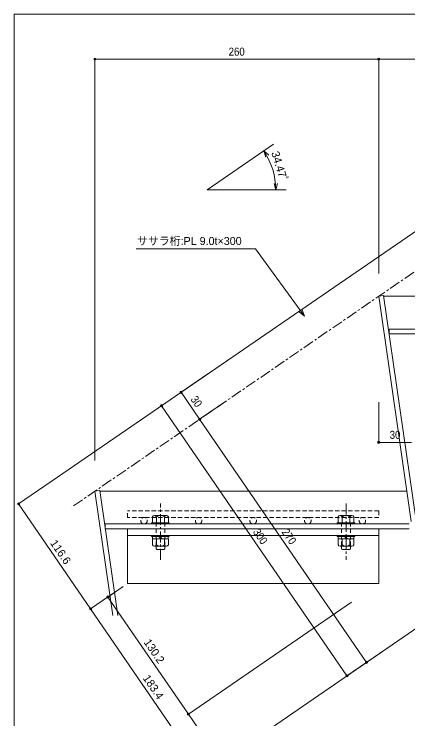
# Model space of a CAD drawing. Units: millimetres on the paper, enlarged 15 times, with parts at other scales. Extents: x -31727 to 34047, y 3005 to 21987.
# Drawn here: x -31727 to -29022, y 6254 to 11095 of the extents above; entities that cross this region are included whole.
import ezdxf
from ezdxf.enums import TextEntityAlignment as Align

# ---------------------------------------------------------------- set-up
doc = ezdxf.new("R2010")
doc.units = ezdxf.units.MM
doc.header["$LTSCALE"] = 15
doc.header["$PDMODE"] = 32
doc.header["$PDSIZE"] = 15
doc.linetypes.add('CHAIN1', pattern=[8, 5, -1, 1, -1])
doc.linetypes.add('DASHED2', pattern=[3, 2, -1])
for name, color, linetype, lineweight in [('0-0', 5, 'Continuous', 9), ('1-0', 5, 'Continuous', 9), ('3-0', 3, 'Continuous', 9), ('4-0', 5, 'Continuous', 9)]:
    doc.layers.add(name, color=color, linetype=linetype, lineweight=lineweight)
doc.styles.add('Ｄ ゴシック', font='')
doc.styles.get('Ｄ ゴシック').set_extended_font_data('Ｄ ゴシック')

msp = doc.modelspace()

# ---------------------------------------------------------------- linework, layer by layer
at = {"layer": '0-0'}
for p, q in [((-31726.88, 11094.68), (-20094.38, 11094.68)), ((-31726.88, 3004.81), (-31726.88, 11094.68))]:
    msp.add_line(p, q, dxfattribs=at)
at = {"layer": '1-0'}
for p, q in [((-26991.27, 10961.05), (-31546.62, 7833.63)), ((-26706.47, 8427.35), (-30153.75, 6060.67)), ((-30680.89, 7650.44), (-30762.97, 7650.44)), ((-29405.89, 7650.44), (-29487.97, 7650.44)), ((-30781.93, 7600.44), (-30661.93, 7600.44)), ((-30781.93, 7592.94), (-30781.93, 7600.44)), ((-30776.68, 7642.53), (-30776.68, 7600.44)), ((-30667.18, 7600.44), (-30776.68, 7600.44)), ((-30749.26, 7642.53), (-30749.26, 7600.44)), ((-30694.61, 7642.53), (-30694.61, 7600.44)), ((-30667.18, 7642.53), (-30667.18, 7600.44)), ((-30661.93, 7600.44), (-30661.93, 7592.94)), ((-29506.93, 7600.44), (-29386.93, 7600.44)), ((-29506.93, 7592.94), (-29506.93, 7600.44)), ((-29501.68, 7642.53), (-29501.68, 7600.44)), ((-29392.18, 7600.44), (-29501.68, 7600.44)), ((-29474.26, 7642.53), (-29474.26, 7600.44)), ((-29419.61, 7642.53), (-29419.61, 7600.44)), ((-29392.18, 7642.53), (-29392.18, 7600.44)), ((-29386.93, 7600.44), (-29386.93, 7592.94)), ((-30946.93, 7559.19), (-30946.93, 7184.19)), ((-30781.93, 7592.94), (-30661.93, 7592.94)), ((-29506.93, 7592.94), (-29386.93, 7592.94)), ((-29221.93, 7559.19), (-29221.93, 7184.19)), ((-30946.93, 7514.19), (-29221.93, 7514.19)), ((-30661.93, 7514.19), (-30781.93, 7514.19)), ((-30781.93, 7506.69), (-30781.93, 7514.19)), ((-30661.93, 7506.69), (-30781.93, 7506.69)), ((-30775.68, 7491.69), (-30775.68, 7506.69)), ((-30733.03, 7506.69), (-30716.78, 7491.69)), ((-30726.59, 7506.37), (-30710.77, 7491.76)), ((-30668.18, 7506.69), (-30668.18, 7491.69)), ((-30661.93, 7514.19), (-30661.93, 7506.69)), ((-29386.93, 7514.19), (-29506.93, 7514.19)), ((-29506.93, 7506.69), (-29506.93, 7514.19)), ((-29386.93, 7506.69), (-29506.93, 7506.69)), ((-29500.68, 7491.69), (-29500.68, 7506.69)), ((-29458.03, 7506.69), (-29441.78, 7491.69)), ((-29451.59, 7506.37), (-29435.77, 7491.76)), ((-29393.18, 7506.69), (-29393.18, 7491.69)), ((-29386.93, 7514.19), (-29386.93, 7506.69)), ((-30776.68, 7449.61), (-30776.68, 7491.69)), ((-30776.68, 7491.69), (-30667.18, 7491.69)), ((-30749.26, 7449.61), (-30749.26, 7491.69)), ((-30694.61, 7449.61), (-30694.61, 7491.69)), ((-30667.18, 7449.61), (-30667.18, 7491.69)), ((-29501.68, 7449.61), (-29501.68, 7491.69)), ((-29501.68, 7491.69), (-29392.18, 7491.69)), ((-29474.26, 7449.61), (-29474.26, 7491.69)), ((-29419.61, 7449.61), (-29419.61, 7491.69)), ((-29392.18, 7449.61), (-29392.18, 7491.69)), ((-30762.97, 7441.69), (-30680.89, 7441.69)), ((-30746.93, 7416.69), (-30696.93, 7416.69)), ((-30696.93, 7416.69), (-30691.93, 7421.69)), ((-30691.93, 7421.69), (-30691.93, 7441.69)), ((-29487.97, 7441.69), (-29405.89, 7441.69)), ((-29471.93, 7416.69), (-29421.93, 7416.69)), ((-29421.93, 7416.69), (-29416.93, 7421.69)), ((-29416.93, 7421.69), (-29416.93, 7441.69)), ((-30946.93, 7184.19), (-29221.93, 7184.19))]:
    msp.add_line(p, q, dxfattribs=at)
at = {"layer": '1-0', "color": 4, "linetype": 'CHAIN1'}
for p, q in [((-26706.47, 10883.65), (-31332.56, 7707.67)), ((-30721.93, 7346.39), (-30721.93, 7732.97)), ((-29446.93, 7732.97), (-29446.93, 7346.39))]:
    msp.add_line(p, q, dxfattribs=at)
at = {"layer": '1-0', "color": 3}
for p, q in [((-29221.93, 10785.36), (-31171.93, 10785.36)), ((-31171.93, 10785.36), (-31171.93, 8029.72)), ((-27271.93, 10785.36), (-29221.93, 10785.36)), ((-29221.93, 10785.36), (-29221.93, 9312.77)), ((-29944.91, 10200.85), (-30399.91, 9888.47)), ((-30041.95, 10134.22), (-30012.12, 10154.7)), ((-30012.12, 10154.7), (-29977.92, 10125.46)), ((-30012.12, 10154.7), (-29997.12, 10112.27)), ((-29929.53, 9888.47), (-29941.18, 9931.94)), ((-29929.53, 9888.47), (-29917.88, 9931.94)), ((-30399.91, 9888.47), (-29857.12, 9888.47)), ((-29965.71, 9888.47), (-29929.53, 9888.47)), ((-29187.83, 9156.69), (-27079.31, 9156.69)), ((-30713.86, 8405.35), (-30395.99, 8623.58)), ((-30579.73, 8497.43), (-30395.99, 8623.58)), ((-30579.73, 8497.43), (-30452.38, 8311.94)), ((-30452.38, 8311.94), (-30268.64, 8438.09)), ((-29221.93, 8153.65), (-29221.93, 8430.67)), ((-30713.86, 8405.35), (-29440.38, 6550.43)), ((-30452.38, 8311.94), (-29306.25, 6642.51)), ((-28996.93, 8153.65), (-29221.93, 8153.65)), ((-31696.04, 7731.04), (-31522.11, 7850.46)), ((-31137.83, 7817.94), (-29029.31, 7817.94)), ((-31696.04, 7731.04), (-31200.9, 7009.83)), ((-31200.9, 7009.83), (-31026.97, 7129.25)), ((-31081.99, 7091.47), (-30977.16, 7163.44)), ((-30529.4, 6286.57), (-31081.99, 7091.47)), ((-30529.4, 6286.57), (-29409.16, 7055.65)), ((-31200.9, 7009.83), (-30422.56, 5876.12)), ((-29440.38, 6550.43), (-29122.51, 6768.65)), ((-29306.25, 6642.51), (-29122.51, 6768.65)), ((-30303.65, 5957.75), (-30529.4, 6286.57))]:
    msp.add_line(p, q, dxfattribs=at)
at = {"layer": '1-0', "color": 7, "lineweight": 18}
for p, q in [((-29188.53, 9161.5), (-29221.93, 9156.69)), ((-29221.93, 9156.69), (-28999.4, 7610.08)), ((-29188.53, 9161.5), (-28965.99, 7614.89)), ((-29150.6, 8897.94), (-29150.6, 8931.69)), ((-29150.6, 8897.94), (-29150.6, 8931.69)), ((-27064.25, 8931.69), (-29150.6, 8931.69)), ((-29150.6, 8897.94), (-27064.25, 8897.94)), ((-31138.53, 7822.75), (-31171.93, 7817.94)), ((-31171.93, 7817.94), (-31049.28, 6965.52)), ((-31138.53, 7822.75), (-31015.18, 6965.52)), ((-31100.6, 7559.19), (-31100.6, 7592.94)), ((-31100.6, 7559.19), (-31100.6, 7592.94)), ((-29014.25, 7592.94), (-31100.6, 7592.94)), ((-31100.6, 7559.19), (-29014.25, 7559.19))]:
    msp.add_line(p, q, dxfattribs=at)
at = {"layer": '1-0', "color": 1, "linetype": 'DASHED2', "lineweight": 5}
for p, q in [((-30946.93, 7637.94), (-30946.93, 7682.94)), ((-29221.93, 7682.94), (-30946.93, 7682.94)), ((-29221.93, 7682.94), (-29221.93, 7637.94)), ((-29221.93, 7637.94), (-30946.93, 7637.94))]:
    msp.add_line(p, q, dxfattribs=at)
at = {"layer": '1-0', "linetype": 'DASHED2'}
for p, q in [((-30751.93, 7441.69), (-30751.93, 7600.44)), ((-30691.93, 7441.69), (-30691.93, 7600.44)), ((-29476.93, 7441.69), (-29476.93, 7600.44)), ((-29416.93, 7441.69), (-29416.93, 7600.44))]:
    msp.add_line(p, q, dxfattribs=at)
at = {"layer": '1-0'}
for points in [[(-30751.93, 7441.69), (-30751.93, 7421.69), (-30746.93, 7416.69)], [(-29476.93, 7441.69), (-29476.93, 7421.69), (-29471.93, 7416.69)]]:
    msp.add_lwpolyline(points, dxfattribs=at)
at = {"layer": '1-0', "color": 1, "linetype": 'DASHED2', "lineweight": 5}
for centre in [(-30834.43, 7615.44), (-30459.43, 7615.44), (-30084.43, 7615.44), (-29709.43, 7615.44), (-29334.43, 7615.44)]:
    msp.add_circle(centre, 22.5, dxfattribs=at)
at = {"layer": '1-0', "color": 3}
msp.add_arc((-30399.91, 9888.47), 470.38, 0, 34.4711, dxfattribs=at)
at = {"layer": '1-0'}
for centre, radius, start, end in [((-30762.97, 7634.61), 15.83, 30, 150.00002), ((-30721.93, 7599.32), 51.12, 57.68599, 122.31403), ((-30680.89, 7634.61), 15.83, 30, 150.00002), ((-29487.97, 7634.61), 15.83, 30, 150.00002), ((-29446.93, 7599.32), 51.12, 57.68599, 122.31403), ((-29405.89, 7634.61), 15.83, 30, 150.00002), ((-30762.97, 7457.53), 15.83, 210, 330.00002), ((-30721.93, 7492.81), 51.12, 237.68599, 302.31403), ((-30680.89, 7457.53), 15.83, 210, 330.00002), ((-29487.97, 7457.53), 15.83, 210, 330.00002), ((-29446.93, 7492.81), 51.12, 237.68599, 302.31403), ((-29405.89, 7457.53), 15.83, 210, 330.00002)]:
    msp.add_arc(centre, radius, start, end, dxfattribs=at)
at = {"layer": '1-0', "color": 3}
for p in [(-31171.93, 10785.36), (-29221.93, 10785.36), (-30579.73, 8497.43), (-30713.86, 8405.35), (-30452.38, 8311.94), (-29221.93, 8153.65), (-31696.04, 7731.04), (-31081.99, 7091.47), (-31200.9, 7009.83), (-29306.25, 6642.51), (-29440.38, 6550.43), (-30529.4, 6286.57)]:
    msp.add_point(p, dxfattribs=at)
at = {"layer": '3-0', "color": 5}
msp.add_line((-30069.53, 9482), (-29732.91, 9020.85), dxfattribs=at)
at = {"layer": '4-0'}
for p, q in [((-30888.83, 9482), (-30069.53, 9482)), ((-29732.91, 9020.85), (-29749.13, 9062.83)), ((-29732.91, 9020.85), (-29767.94, 9049.09))]:
    msp.add_line(p, q, dxfattribs=at)

# ---------------------------------------------------------------- texts
at = {"layer": '1-0', "color": 3, "style": 'Ｄ ゴシック', "width": 0.9}
for s, p in [('260', (-30253.18, 10792.86)), ('30', (-29146.93, 8161.15))]:
    msp.add_text(s, height=54.99, dxfattribs=at).set_placement(p, align=Align.BOTTOM_LEFT)
at = {"layer": '1-0', "color": 3, "style": 'Ｄ ゴシック'}
for s, rotation, p in [('34.47ﾟ', 287.236, (-29976.82, 10137.51)), ('116.6', 304.471, (-31495.35, 7451.97)), ('130.2', 304.471, (-30852.57, 6770.55)), ('183.4', 304.471, (-30858.61, 6524.51))]:
    msp.add_text(s, height=54.99, rotation=rotation, dxfattribs=at).set_placement(p, align=Align.BOTTOM_LEFT)
at = {"layer": '1-0', "color": 3, "style": 'Ｄ ゴシック', "width": 0.9}
for s, p in [('30', (-30531.1, 8439.85)), ('300', (-30102.77, 7528.51)), ('270', (-29904.97, 7527.84))]:
    msp.add_text(s, height=54.99, rotation=304.471, dxfattribs=at).set_placement(p, align=Align.BOTTOM_LEFT)
at = {"layer": '3-0', "style": 'Ｄ ゴシック'}
msp.add_text('ササラ桁:PL 9.0t×300', height=54.99, dxfattribs=at).set_placement((-30883.01, 9492.51), align=Align.BOTTOM_LEFT)

doc.saveas('drawing.dxf')
